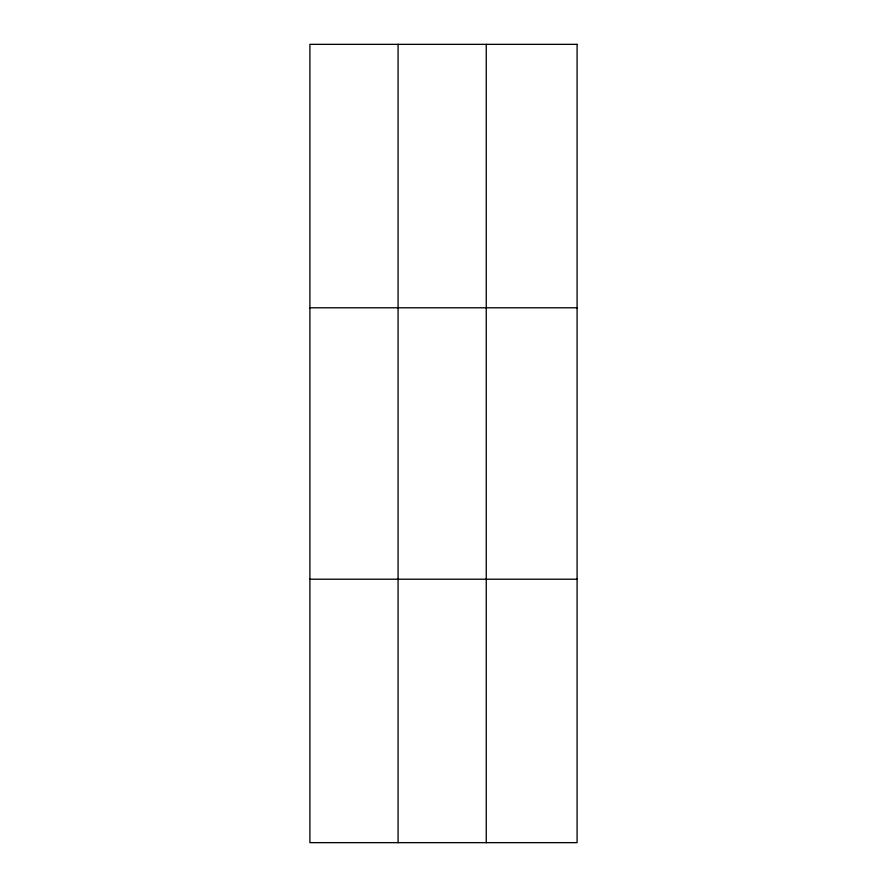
<?xml version="1.0" encoding="UTF-8"?>
<svg xmlns="http://www.w3.org/2000/svg" width="887" height="887" viewBox="0 0 887 887"><rect width="100%" height="100%" fill="white"/><g stroke="black" fill="none" stroke-linecap="round" stroke-linejoin="round"><path stroke-width="1.33" d="M398.075 44.35L398.075 842.65M486.253 44.35L486.253 842.65M309.907 307.789L577.093 307.789M309.907 579.211L577.093 579.211M577.093 44.35L577.093 842.65L309.907 842.65L309.907 44.35L577.093 44.35"/></g></svg>
